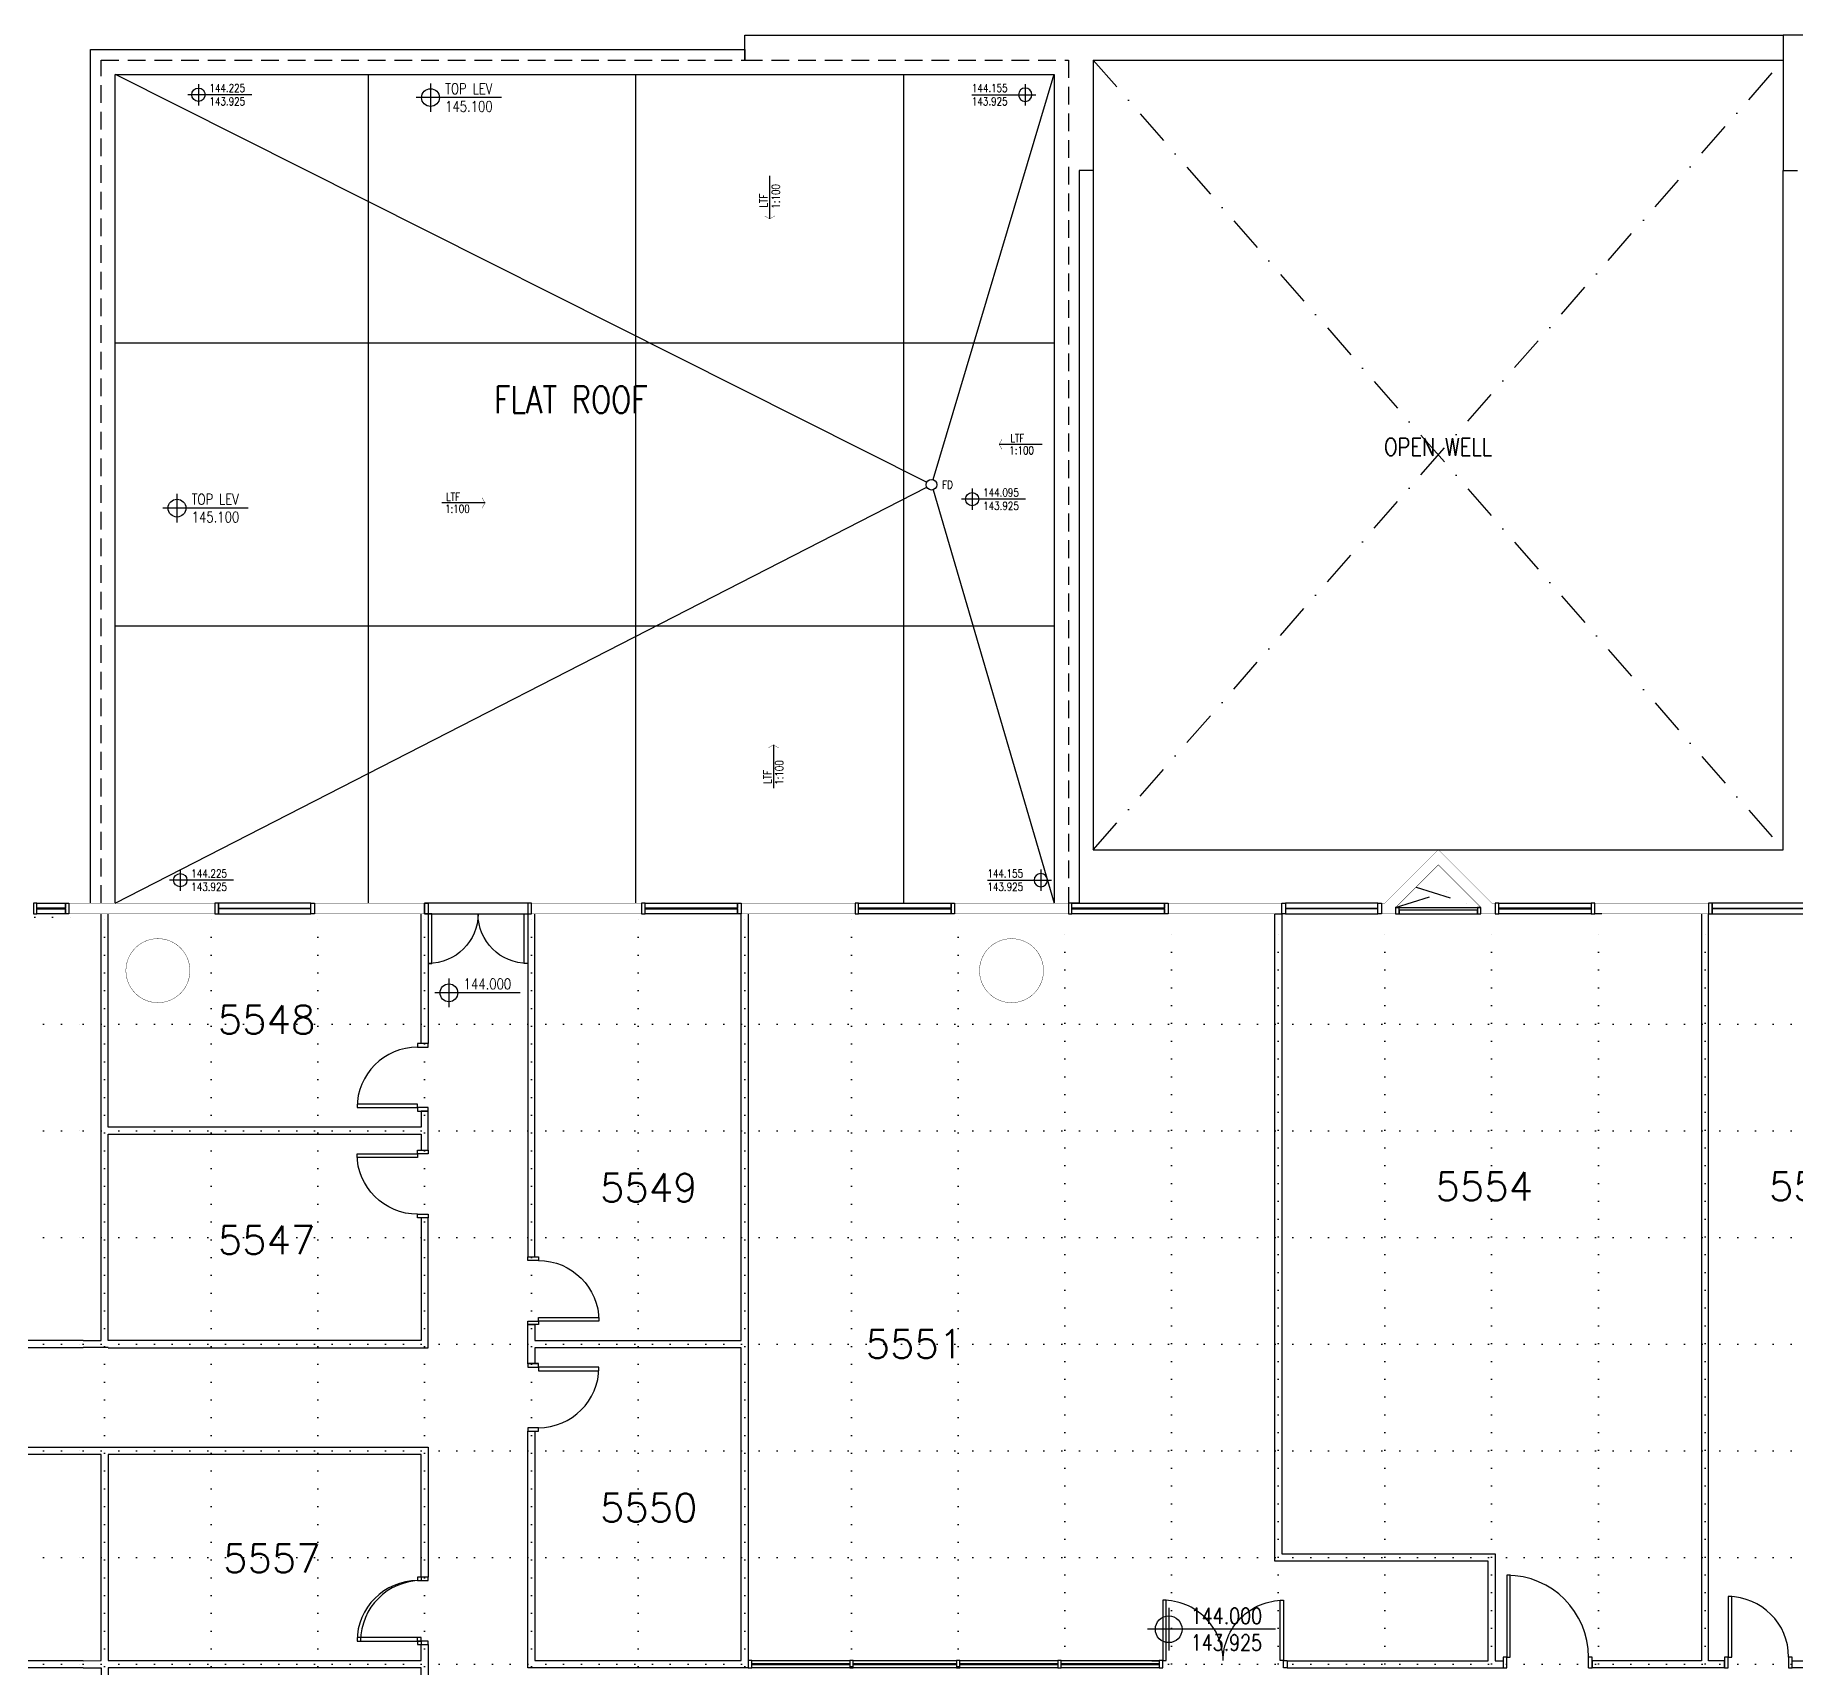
# Model space of a CAD drawing. Extents: x -68523 to 336700, y -113452 to 119396.
# Drawn here: x 160275 to 185026, y 21000 to 43950 of the extents above; entities that cross this region are included whole.
import ezdxf

# ---------------------------------------------------------------- set-up
doc = ezdxf.new("R2010")
doc.units = 0
doc.header["$LTSCALE"] = 1000
doc.header["$MEASUREMENT"] = 0
for name, pattern in [('S3144a$0$DASHDOT', [1, 0.5, -0.25, 0, -0.25]), ('S3144a$0$DOT', [0.25, 0, -0.25]), ('S3144a$0$HIDDEN', [0.375, 0.25, -0.125])]:
    doc.linetypes.add(name, pattern=pattern)
doc.layers.get('0').update_dxf_attribs({"linetype": 'CONTINUOUS'})
for name, color, linetype in [('S3144a$0$-8', 7, 'CONTINUOUS'), ('S3144a$0$17', 14, 'CONTINUOUS'), ('S3144a$0$20', 7, 'CONTINUOUS'), ('S3144a$0$23', 7, 'CONTINUOUS'), ('S3144a$0$25', 7, 'CONTINUOUS'), ('S3144a$0$30', 1, 'CONTINUOUS'), ('S3144a$0$35', 7, 'CONTINUOUS'), ('S3144a$0$4', 7, 'CONTINUOUS'), ('S3144a$0$45', 7, 'CONTINUOUS'), ('S3144a$0$48', 2, 'CONTINUOUS'), ('S3144a$0$6', 7, 'CONTINUOUS'), ('S3144a$0$7', 7, 'CONTINUOUS'), ('S3144a$0$ROOM-NO', 4, 'CONTINUOUS')]:
    doc.layers.add(name, color=color, linetype=linetype)
doc.styles.add('S3144a$0$STANDARD', font='SIMPLEX')

# ---------------------------------------------------------------- blocks, each defined once
blk = doc.blocks.new('S3144a$0$D950A')
at = {"layer": 'S3144a$0$30', "color": 14, "linetype": 'Continuous'}
for points in [[(0.05, 0.15), (0.1, 0.15), (0.1, 1), (0.05, 1)], [(0.05, 0.15), (0, 0.15), (0, 0), (0.05, 0)], [(0.95, 0.15), (0.9, 0.15), (0.9, 0), (0.95, 0)]]:
    blk.add_lwpolyline(points, close=True, dxfattribs=at)
blk.add_arc((0.05, 0.15), 0.85, 0, 90, dxfattribs=at)
blk = doc.blocks.new('S3144a$0$D1500A')
at = {"layer": 'S3144a$0$30', "linetype": 'Continuous'}
for points in [[(0.1, 0.15), (0.05, 0.15), (0.05, 0.85), (0.1, 0.85)], [(1.4, 0.15), (1.45, 0.15), (1.45, 0.85), (1.4, 0.85)], [(0, 0), (0.05, 0), (0.05, 0.15), (0, 0.15)], [(1.5, 0), (1.45, 0), (1.45, 0.15), (1.5, 0.15)]]:
    blk.add_lwpolyline(points, close=True, dxfattribs=at)
for centre, start, end in [((0.05, 0.15), 0, 90), ((1.450002, 0.15), 90, 180)]:
    blk.add_arc(centre, 0.700001, start, end, dxfattribs=at)
blk = doc.blocks.new('S3144a$0$LEVEL')
at = {"layer": 'S3144a$0$35', "linetype": 'Continuous'}
for p, q in [((0, 0.2), (0, -0.2)), ((1, 0), (-0.2, 0))]:
    blk.add_line(p, q, dxfattribs=at)
blk.add_circle((0, 0), 0.125, dxfattribs=at)
at = {"layer": 'S3144a$0$35', "linetype": 'Continuous', "style": 'S3144a$0$STANDARD', "width": 0.8}
for tag, p in [('TAG2', (0.2063, 0.05)), ('TAG1', (0.2063, -0.2))]:
    blk.add_attdef(tag, p, '', height=0.15, dxfattribs=at)
blk = doc.blocks.new('S3144a$0$LTFD')
at = {"layer": 'S3144a$0$45', "color": 4, "linetype": 'Continuous'}
blk.add_line((0, -0.6069), (0, 0), dxfattribs=at)
at = {"layer": 'S3144a$0$45', "color": 4, "linetype": 'Continuous', "const_width": 0.005}
blk.add_lwpolyline([(0.073, -0.5647), (0, -0.6069), (-0.0731, -0.5647)], dxfattribs=at)
at = {"layer": 'S3144a$0$45', "color": 4, "linetype": 'Continuous', "style": 'S3144a$0$STANDARD', "width": 0.8}
for s, p in [('1:100', (0.141, -0.4639)), ('LTF', (-0.0298, -0.4496))]:
    blk.add_text(s, height=0.1125, rotation=90, dxfattribs=at).set_placement(p)
blk = doc.blocks.new('S3144a$0$LTFU')
at = {"layer": 'S3144a$0$45', "color": 4, "linetype": 'Continuous'}
blk.add_line((0, 0.6069), (0, 0), dxfattribs=at)
at = {"layer": 'S3144a$0$45', "color": 4, "linetype": 'Continuous', "const_width": 0.005}
blk.add_lwpolyline([(-0.073, 0.5647), (0, 0.6069), (0.0731, 0.5647)], dxfattribs=at)
at = {"layer": 'S3144a$0$45', "color": 4, "linetype": 'Continuous', "style": 'S3144a$0$STANDARD', "width": 0.8}
for s, p in [('LTF', (-0.0288, 0.0588)), ('1:100', (0.1388, 0.0445))]:
    blk.add_text(s, height=0.1125, rotation=90, dxfattribs=at).set_placement(p)
blk = doc.blocks.new('S3144a$0$FD')
at = {"layer": 'S3144a$0$45', "linetype": 'Continuous'}
blk.add_circle((0, 0), 0.1, dxfattribs=at)
at = {"layer": 'S3144a$0$45', "linetype": 'Continuous', "style": 'S3144a$0$STANDARD', "width": 0.8}
blk.add_text('FD', height=0.15, dxfattribs=at).set_placement((0.2, -0.075))

msp = doc.modelspace()

# ---------------------------------------------------------------- linework, layer by layer
at = {"layer": 'S3144a$0$-8', "color": 9, "linetype": 'Continuous'}
for p, q in [((189750, 43950), (184850, 43950)), ((184850, 43950), (184850, 42050)), ((184850, 42050), (185050, 42050))]:
    msp.add_line(p, q, dxfattribs=at)
at = {"layer": 'S3144a$0$17', "color": 9, "linetype": 'Continuous'}
for p, q in [((177700, 31600.2), (177800, 31600.2)), ((182300, 31600.2), (182200, 31600.2))]:
    msp.add_line(p, q, dxfattribs=at)
at = {"layer": 'S3144a$0$17', "color": 14, "linetype": 'Continuous'}
for p, q in [((177700, 22500.1), (177700, 31600.1)), ((177800, 31600.1), (177800, 22600.1)), ((183700, 31600), (183700, 21099.8)), ((183800, 21100), (183800, 31600)), ((165650, 29774.9), (165650, 29724.9)), ((165800, 29774.9), (165650, 29774.9)), ((165650, 29724.9), (165800, 29724.9)), ((165800, 29724.9), (165800, 29774.9)), ((165650, 28924.9), (164800, 28924.9)), ((164800, 28874.9), (165650, 28874.9)), ((165650, 28874.9), (165650, 28924.9)), ((165650, 28874.9), (165650, 28824.9)), ((165800, 28874.9), (165650, 28874.9)), ((165650, 28824.9), (165800, 28824.9)), ((165800, 28824.9), (165800, 28874.9)), ((164800, 28174.9), (164800, 28224.9)), ((164800, 28224.9), (165650, 28224.9)), ((165650, 28224.9), (165650, 28274.9)), ((165650, 28274.9), (165800, 28274.9)), ((165800, 28224.9), (165650, 28224.9)), ((165650, 28224.9), (165650, 28174.9)), ((165800, 28274.9), (165800, 28224.9)), ((165650, 28174.9), (164800, 28174.9)), ((165650, 27324.9), (165650, 27374.9)), ((165650, 27374.9), (165800, 27374.9)), ((165800, 27324.9), (165650, 27324.9)), ((165800, 27374.9), (165800, 27324.9)), ((167200, 26724.7), (167200, 26774.7)), ((167200, 26774.7), (167350, 26774.7)), ((167350, 26774.7), (167350, 26724.7)), ((167350, 26724.7), (167200, 26724.7)), ((167200, 25824.7), (167200, 25874.7)), ((167200, 25874.7), (167350, 25874.7)), ((167350, 25824.7), (167200, 25824.7)), ((167350, 25874.7), (167350, 25924.7)), ((167350, 25924.7), (168200, 25924.7)), ((167350, 25874.7), (167350, 25824.7)), ((168200, 25874.7), (167350, 25874.7)), ((168200, 25924.7), (168200, 25874.7)), ((161300, 25500.1), (160950, 25500.1)), ((167350, 25275.1), (167200, 25275.1)), ((167200, 25275.1), (167200, 25225.1)), ((167350, 25225.1), (167350, 25275.1)), ((167200, 25225.1), (167350, 25225.1)), ((167350, 25225.1), (167350, 25175.1)), ((168200, 25225.1), (167350, 25225.1)), ((167350, 25175.1), (168200, 25175.1)), ((168200, 25175.1), (168200, 25225.1)), ((167350, 24375.1), (167200, 24375.1)), ((167200, 24375.1), (167200, 24325.1)), ((167200, 24325.1), (167350, 24325.1)), ((167350, 24325.1), (167350, 24375.1)), ((177800, 22600.1), (180800, 22600.1)), ((180800, 22600.1), (180800, 21100)), ((177800, 22500.1), (177700, 22500.1)), ((180700, 22500.1), (177700, 22500.1)), ((180700, 21099.9), (180700, 22500.1)), ((181012, 22300.1), (180962, 22300.1)), ((180962, 22300.1), (180962, 21150.1)), ((181012, 21150.1), (181012, 22300.1)), ((176175, 21950.1), (176125, 21950.1)), ((176125, 21950.1), (176125, 21100.1)), ((176175, 21100.1), (176175, 21950.1)), ((177775, 21100.1), (177775, 21950.1)), ((177775, 21950.1), (177825, 21950.1)), ((177825, 21950.1), (177825, 21100.1)), ((184125, 22000.1), (184075, 22000.1)), ((174700, 21100.1), (175025, 21100.1)), ((175975, 21099.9), (176075, 21099.9)), ((176125, 21100.1), (176175, 21100.1)), ((177825, 21100.1), (177775, 21100.1)), ((177825, 21100.1), (177875, 21100.1)), ((177825, 21000.3), (177825, 21100.1)), ((177875, 21100.1), (177875, 21000.3)), ((177875, 21100.1), (177875, 21000.1)), ((177875, 21099.9), (180700, 21099.9)), ((180800, 21100), (180912, 21100)), ((180962, 21150.1), (180912, 21150.1)), ((180912, 21150.1), (180912, 21000.1)), ((180912, 21100), (180912, 21000)), ((180962, 21000), (180962, 21150.1)), ((180962, 21150.1), (181012, 21150.1)), ((182112, 21000.1), (182112, 21150.1)), ((182162, 21150.1), (182112, 21150.1)), ((182162, 21000.1), (182162, 21150.1)), ((183700, 21099.8), (182162, 21098.4)), ((182162, 21098.4), (182162, 21000.1)), ((184025, 21100), (183800, 21100)), ((184025, 21000.1), (184025, 21100)), ((175025, 21000.1), (174700, 21000.1)), ((177875, 21000.3), (177825, 21000.3)), ((177875, 20999.9), (180912, 21000)), ((180912, 21000), (180962, 21000)), ((182112, 21000.1), (182162, 21000.1)), ((184025, 21000.1), (182162.1, 21000))]:
    msp.add_line(p, q, dxfattribs=at)
for points in [[(160950, 25600.1), (161200, 25600.1), (161200, 31600.1)], [(161300, 25500), (165800, 25499.9), (165800, 27324.9), (165700, 27324.9), (165700, 25599.9), (161300, 25600), (161300, 28500), (165700, 28499.9), (165700, 28274.9), (165800, 28274.9), (165800, 28824.9), (165700, 28824.9), (165700, 28599.9), (161300, 28600), (161300, 31600)], [(165800, 31600), (165800, 29774.9), (165700, 29774.9), (165700, 31600)], [(167200, 31600), (167200, 26774.7), (167300, 26774.7), (167300, 31600)], [(170300, 31600), (170300, 21000.1), (170200, 21000.1), (167200, 21000.1), (167200, 24325.1), (167300, 24325.1), (167300, 21100.1), (170200, 21100.1), (170200, 25499.9), (167300, 25499.9), (167300, 25275.1), (167200, 25275.1), (167200, 25824.7), (167300, 25824.7), (167300, 25599.9), (170200, 25599.9), (170200, 31600)], [(160950, 25600.1), (159475, 25600.1), (159475, 25500.1), (160950, 25500.1)], [(160950, 24000.1), (156800, 24000.2), (156800, 22275.2), (156700, 22275.2), (156700, 24000.2), (156700, 24100.2), (160950, 24100.1)], [(160950, 24100.1), (161300, 24100.1), (165800, 24100.2), (165800, 24000.2), (165800, 22275.2), (165700, 22275.2), (165700, 24000.2), (161300, 24000.1), (161300, 21100.1), (165700, 21100.2), (165700, 21325.2), (165800, 21325.2), (165800, 20775.2), (165700, 20775.2), (165700, 21000.2), (161300, 21000.1), (161299.9, 18000.1), (161200.1, 18000.1)], [(160950, 21100), (161200, 21100.1), (161200, 22500.1), (161200, 22600.1), (161200, 24000.1), (160950, 24000.1)], [(160950, 21000.1), (156800, 21000.2), (156800, 20775.2), (156700, 20775.2), (156700, 21325.2), (156800, 21325.2), (156800, 21100.2), (160950, 21100.1)], [(186825, 21000), (184975, 21000), (184975, 21100), (186800, 21100)], [(160950, 21000), (161200, 21000.1), (161199.9, 18000.1), (161200.1, 18000.1)]]:
    msp.add_lwpolyline(points, dxfattribs=at)
for points in [[(165700, 22275.2), (165700, 22225.2), (165800, 22225.2), (165800, 22275.2)], [(165700, 21375.2), (165700, 21425.2), (164850, 21425.2), (164850, 21375.2)], [(165700, 21375.2), (165700, 21325.2), (165800, 21325.2), (165800, 21375.2)], [(170350, 21000.1), (170350, 21100.1), (170300, 21100.1), (170300, 21000.1)], [(171725, 21100.1), (171725, 21055.1), (170350, 21055.1), (170350, 21100.1)], [(171725, 21045.1), (171725, 21000.1), (170350, 21000.1), (170350, 21045.1)], [(171775, 21000.1), (171775, 21100.1), (171725, 21100.1), (171725, 21000.1)], [(173225, 21100.1), (173225, 21055.1), (171775, 21055.1), (171775, 21100.1)], [(173225, 21045.1), (173225, 21000.1), (171775, 21000.1), (171775, 21045.1)], [(173275, 21000.1), (173275, 21100.1), (173225, 21100.1), (173225, 21000.1)], [(174650, 21100.1), (174650, 21055.1), (173275, 21055.1), (173275, 21100.1)], [(174650, 21045.1), (174650, 21000.1), (173275, 21000.1), (173275, 21045.1)], [(174700, 21000.1), (174700, 21100.1), (174650, 21100.1), (174650, 21000.1)], [(176075, 21100.1), (176075, 21055.1), (174700, 21055.1), (174700, 21100.1)], [(176075, 21045.1), (176075, 21000.1), (174700, 21000.1), (174700, 21045.1)], [(176125, 21000.1), (176125, 21100.1), (176075, 21100.1), (176075, 21000.1)]]:
    msp.add_lwpolyline(points, close=True, dxfattribs=at)
for centre, radius, start, end in [((180962, 21150.1), 1150, 0.00004, 90.00004), ((165700, 21375.2), 850, 90, 180)]:
    msp.add_arc(centre, radius, start, end, dxfattribs=at)
for centre, start_param, end_param in [((165650, 28874.9), 0.7853982, 2.3561945), ((167350, 25225.1), 3.9269908, 5.4977871), ((176125, 21100.1), 5.4977871, 7.0685835)]:
    msp.add_ellipse(centre, major_axis=(601, 601), ratio=1, start_param=start_param, end_param=end_param, dxfattribs=at)
at = {"layer": 'S3144a$0$17', "color": 14, "linetype": 'Continuous', "extrusion": (0, 0, -1)}
for centre, start_param, end_param in [((165650, 28224.9), 3.9269908, 5.4977871), ((167350, 25874.7), 0.7853982, 2.3561945), ((177825, 21100.1), 5.4977871, 7.0685835)]:
    msp.add_ellipse(centre, major_axis=(-601, 601), ratio=1, start_param=start_param, end_param=end_param, dxfattribs=at)
at = {"layer": 'S3144a$0$20', "color": 9, "linetype": 'S3144a$0$DASHDOT'}
for p, q in [((179400, 31687.9), (180312.5, 31975.4)), ((179687.7, 31975.6), (180600, 31687.9))]:
    msp.add_line(p, q, dxfattribs=at)
at = {"layer": 'S3144a$0$20', "color": 9, "linetype": 'Continuous', "const_width": 5}
for points in [[(179400, 31600), (179400, 31687.9), (180000, 32287.9), (180600, 31687.9), (180600, 31600), (180800, 31600), (180800, 31750), (180750, 31750), (180000, 32500), (179250, 31750), (179200, 31750), (179200, 31600)], [(160750.1, 31750.1), (162800.1, 31750.1), (162800.1, 31600.1), (160750.1, 31600.1)], [(164200.1, 31750.1), (165750, 31750.1), (165750, 31600.1), (164200.1, 31600.1)], [(167250, 31750.1), (168800.1, 31750.1), (168800.1, 31600.1), (167250, 31600.1)], [(171800.1, 31750.1), (170200.1, 31750.1), (170200.1, 31600.1), (171800.1, 31600.1)], [(174800.1, 31750.1), (173200.1, 31750.1), (173200.1, 31600.1), (174800.1, 31600.1)], [(177800.1, 31750.1), (176200.1, 31750.1), (176200.1, 31600.1), (177800.1, 31600.1)], [(182199.9, 31750.1), (183799.9, 31750.1), (183799.9, 31600.1), (182199.9, 31600.1)]]:
    msp.add_lwpolyline(points, close=True, dxfattribs=at)
at = {"layer": 'S3144a$0$23', "color": 9, "linetype": 'S3144a$0$DASHDOT'}
for p, q in [((175150, 32500), (184850, 43600)), ((175150, 43600), (184850, 32500))]:
    msp.add_line(p, q, dxfattribs=at)
at = {"layer": 'S3144a$0$23', "color": 9, "linetype": 'Continuous'}
msp.add_line((175150, 43600), (184850, 43600), dxfattribs=at)
for points in [[(161050.1, 31750.1), (161050.1, 43750), (170250, 43750), (170250, 43950), (184849.9, 43950), (184850, 43600), (184850, 43600), (184850, 42050)], [(175150, 43600), (175150, 42050), (174950, 42050), (174950, 31750), (174800, 31750)], [(161400.1, 31750.1), (161400.1, 43400), (174600, 43400), (174600, 31750)]]:
    msp.add_lwpolyline(points, dxfattribs=at)
at = {"layer": 'S3144a$0$23', "color": 9, "linetype": 'S3144a$0$HIDDEN'}
msp.add_lwpolyline([(161200.1, 31750.1), (161200.1, 43600), (170250, 43600), (170250, 43750), (170250, 43600), (174800, 43600), (174800, 31750)], dxfattribs=at)
at = {"layer": 'S3144a$0$23', "color": 9, "linetype": 'Continuous'}
for points in [[(160249.9, 31600.1), (160299.9, 31600.1), (160299.9, 31750.1), (160249.9, 31750.1)], [(160699.9, 31680.1), (160299.9, 31680.1), (160299.9, 31750.1), (160699.9, 31750.1)], [(160749.9, 31600.1), (160699.9, 31600.1), (160699.9, 31750.1), (160749.9, 31750.1)], [(162800.1, 31600.1), (162850.1, 31600.1), (162850.1, 31750.1), (162800.1, 31750.1)], [(162850.1, 31680.1), (164150.1, 31680.1), (164150.1, 31750.1), (162850.1, 31750.1)], [(164200.1, 31600.1), (164150.1, 31600.1), (164150.1, 31750.1), (164200.1, 31750.1)], [(168800.1, 31600.1), (168850.1, 31600.1), (168850.1, 31750.1), (168800.1, 31750.1)], [(170150.1, 31680.1), (168850.1, 31680.1), (168850.1, 31750.1), (170150.1, 31750.1)], [(170200.1, 31600.1), (170150.1, 31600.1), (170150.1, 31750.1), (170200.1, 31750.1)], [(171800.1, 31600.1), (171850.1, 31600.1), (171850.1, 31750.1), (171800.1, 31750.1)], [(173150.1, 31680.1), (171850.1, 31680.1), (171850.1, 31750.1), (173150.1, 31750.1)], [(173200.1, 31600.1), (173150.1, 31600.1), (173150.1, 31750.1), (173200.1, 31750.1)], [(174800.1, 31600.1), (174850.1, 31600.1), (174850.1, 31750.1), (174800.1, 31750.1)], [(176150.1, 31680.1), (174850.1, 31680.1), (174850.1, 31750.1), (176150.1, 31750.1)], [(176200.1, 31600.1), (176150.1, 31600.1), (176150.1, 31750.1), (176200.1, 31750.1)], [(177850.1, 31600.1), (177800.1, 31600.1), (177800.1, 31750.1), (177850.1, 31750.1)], [(177850.1, 31680), (179150, 31680), (179150, 31750), (177850.1, 31750)], [(179200, 31600), (179150, 31600), (179150, 31750), (179200, 31750)], [(180800, 31600), (180850, 31600), (180850, 31750), (180800, 31750)], [(182149.9, 31680.1), (180850, 31680), (180850, 31750), (182149.9, 31750.1)], [(182149.9, 31600.1), (182199.9, 31600.1), (182199.9, 31750.1), (182149.9, 31750.1)], [(183799.9, 31600.1), (183849.9, 31600.1), (183849.9, 31750.1), (183799.9, 31750.1)], [(183849.9, 31680.1), (185149.9, 31680.1), (185149.9, 31750.1), (183849.9, 31750.1)], [(160699.9, 31600.1), (160299.9, 31600.1), (160299.9, 31670.1), (160699.9, 31670.1)], [(162850.1, 31600.1), (164150.1, 31600.1), (164150.1, 31670.1), (162850.1, 31670.1)], [(170150.1, 31600.1), (168850.1, 31600.1), (168850.1, 31670.1), (170150.1, 31670.1)], [(173150.1, 31600.1), (171850.1, 31600.1), (171850.1, 31670.1), (173150.1, 31670.1)], [(176150.1, 31600.1), (174850.1, 31600.1), (174850.1, 31670.1), (176150.1, 31670.1)], [(177850.1, 31600), (179150, 31600), (179150, 31670), (177850.1, 31670)], [(182149.9, 31600.1), (180850, 31600), (180850, 31670), (182149.9, 31670.1)], [(183849.9, 31600.1), (185149.9, 31600.1), (185149.9, 31670.1), (183849.9, 31670.1)]]:
    msp.add_lwpolyline(points, close=True, dxfattribs=at)
at = {"layer": 'S3144a$0$25', "color": 9, "linetype": 'Continuous'}
msp.add_lwpolyline([(165750, 31600.1), (167250, 31600.1), (167250, 31750.1), (165750, 31750.1)], close=True, dxfattribs=at)
at = {"layer": 'S3144a$0$30', "color": 9, "linetype": 'Continuous'}
msp.add_line((179400, 31687.9), (180600, 31687.9), dxfattribs=at)
for points in [[(179400, 31600), (179450, 31600), (179450, 31687.9), (179400, 31687.9)], [(180550, 31600), (180600, 31600), (180600, 31687.9), (180550, 31687.9)], [(179450, 31600), (180550, 31600), (180550, 31650), (179450, 31650)]]:
    msp.add_lwpolyline(points, close=True, dxfattribs=at)
at = {"layer": 'S3144a$0$4', "linetype": 'S3144a$0$DOT'}
for p, q in [((113250, 31550), (160950, 31550)), ((113250, 31550), (160950, 31550)), ((161250, -18250), (161250, 31550)), ((161250, -18250), (161250, 31550)), ((162750, -18250), (162750, 31550)), ((162750, -18250), (162750, 31550)), ((164250, -18250), (164250, 31550)), ((164250, -18250), (164250, 31550)), ((165750, -18250), (165750, 31550)), ((165750, -18250), (165750, 31550)), ((167250, -18250), (167250, 31550)), ((167250, -18250), (167250, 31550)), ((168750, -18250), (168750, 31550)), ((168750, -18250), (168750, 31550)), ((170250, -18250), (170250, 31550)), ((170250, -18250), (170250, 31550)), ((171750, -18250), (171750, 31550)), ((171750, -18250), (171750, 31550)), ((173250, -18250), (173250, 31550)), ((173250, -18250), (173250, 31550)), ((174750, 6050), (174750, 31550)), ((174750, 6050), (174750, 31550)), ((176250, 6050), (176250, 31550)), ((176250, 6050), (176250, 31550)), ((177750, 6050), (177750, 31550)), ((177750, 6050), (177750, 31550)), ((179250, 6050), (179250, 31550)), ((179250, 6050), (179250, 31550)), ((180750, 6050), (180750, 31550)), ((180750, 6050), (180750, 31550)), ((182250, 6050), (182250, 31550)), ((182250, 6050), (182250, 31550)), ((183750, 6050), (183750, 31550)), ((183750, 6050), (183750, 31550)), ((54600, 30050), (160950, 30050)), ((54600, 30050), (160950, 30050)), ((160950, 30050), (186750, 30050)), ((160950, 30050), (186750, 30050)), ((54600, 28550), (160950, 28550)), ((54600, 28550), (160950, 28550)), ((160950, 28550), (186750, 28550)), ((160950, 28550), (186750, 28550)), ((54600, 27050), (160950, 27050)), ((54600, 27050), (160950, 27050)), ((160950, 27050), (186750, 27050)), ((160950, 27050), (186750, 27050)), ((54600, 25550), (160950, 25550)), ((54600, 25550), (160950, 25550)), ((160950, 25550), (186750, 25550)), ((160950, 25550), (186750, 25550)), ((54600, 24050), (160950, 24050)), ((54600, 24050), (160950, 24050)), ((160950, 24050), (186750, 24050)), ((160950, 24050), (186750, 24050)), ((54600, 22550), (160950, 22550)), ((54600, 22550), (160950, 22550)), ((160950, 22550), (186750, 22550)), ((160950, 22550), (186750, 22550)), ((54600, 21050), (160950, 21050)), ((54600, 21050), (160950, 21050)), ((160950, 21050), (186750, 21050)), ((160950, 21050), (186750, 21050))]:
    msp.add_line(p, q, dxfattribs=at)
at = {"layer": 'S3144a$0$45', "color": 9, "linetype": 'Continuous'}
for p, q in [((161400.1, 43400.2), (172807.5, 37666)), ((172898.4, 37703.7), (174600, 43400.2)), ((161400.1, 31750.1), (172807.5, 37596.8)), ((172898.4, 37559.1), (174600, 31750))]:
    msp.add_line(p, q, dxfattribs=at)
at = {"layer": 'S3144a$0$6', "color": 9, "linetype": 'Continuous', "const_width": 5}
for points in [[(162450, 30800, 1), (161550, 30800, 1)], [(174450, 30800, 1), (173550, 30800, 1)]]:
    msp.add_lwpolyline(points, format="xyb", close=True, dxfattribs=at)
at = {"layer": 'S3144a$0$6', "color": 2, "linetype": 'Continuous', "const_width": 5}
msp.add_lwpolyline([(174450, 30800, 1), (173550, 30800, 1)], format="xyb", close=True, dxfattribs=at)
at = {"layer": 'S3144a$0$7', "color": 9, "linetype": 'Continuous'}
for p, q in [((164960.4, 31750), (164960.4, 43400)), ((168720.6, 31750), (168720.6, 43400)), ((172480.8, 43400), (172480.8, 31750)), ((174600, 39620.8), (161400.1, 39620.8)), ((174600, 35641.6), (161400.1, 35641.6))]:
    msp.add_line(p, q, dxfattribs=at)
msp.add_lwpolyline([(175150, 42050), (175150, 32500), (184850, 32500), (184850, 42050)], dxfattribs=at)

# ---------------------------------------------------------------- block references
at = {"zscale": 1000}
for p, xscale, yscale, values in [((162569.6, 43113.7), 749.999, 749.999, {'TAG1': '143.925', 'TAG2': '144.225'}), ((173446.9, 37427.7), 749.999, 749.999, {'TAG1': '143.925', 'TAG2': '144.095'}), ((162314.6, 32071.7), 749.999, 749.999, {'TAG1': '143.925', 'TAG2': '144.225'}), ((176209.9, 21541.1), 1499.997, 1499.997, {'TAG1': '143.925', 'TAG2': '144.000'})]:
    msp.add_blockref('S3144a$0$LEVEL', p, dxfattribs=dict(at, xscale=xscale, yscale=yscale)).add_auto_attribs(values)
ref = msp.add_blockref('S3144a$0$LEVEL', (165831.8, 43073.5), dxfattribs=dict(xscale=999.9979999999999, yscale=999.9979999999999, zscale=1000))
ref.add_attrib('TAG1', '145.100', (166038.1, 42873.5), dxfattribs={"layer": 'S3144a$0$35', "color": 2, "linetype": 'Continuous', "height": 150, "style": 'S3144a$0$STANDARD', "width": 0.8})
ref.add_attrib('TAG2', 'TOP LEV', (166038.1, 43123.5), dxfattribs={"layer": 'S3144a$0$35', "color": 2, "linetype": 'Continuous', "height": 150, "style": 'S3144a$0$STANDARD', "width": 0.8})
ref = msp.add_blockref('S3144a$0$LEVEL', (174193.3, 43113.7), dxfattribs=dict(xscale=749.999, yscale=-749.999, zscale=1000, rotation=180))
ref.add_attrib('TAG1', '143.925', (173443.3, 42963.7), dxfattribs={"layer": 'S3144a$0$35', "linetype": 'Continuous', "height": 112.5, "style": 'S3144a$0$STANDARD', "width": 0.8})
ref.add_attrib('TAG2', '144.155', (173443.3, 43151.2), dxfattribs={"layer": 'S3144a$0$35', "linetype": 'Continuous', "height": 112.5, "style": 'S3144a$0$STANDARD', "width": 0.8})
at = {"color": 9, "zscale": 1000}
for name, p, xscale, yscale in [('S3144a$0$LTFD', (170600.8, 41974.8), 999.9979999999999, 999.9979999999999), ('S3144a$0$LTFD', (170600.8, 41974.8), 999.9979999999923, 999.9979999999923), ('S3144a$0$FD', (172875.1, 37631.4), 749.999, 749.999), ('S3144a$0$FD', (172875.1, 37631.4), 749.9990000000107, 749.9990000000107), ('S3144a$0$LTFU', (170652.7, 33366.8), 999.9979999999999, 999.9979999999999), ('S3144a$0$LTFU', (170652.7, 33366.8), 999.9979999999923, 999.9979999999923), ('S3144a$0$D1500A', (165750, 31750.1), 999.9979999999999, -999.9979999999999), ('S3144a$0$D1500A', (165750, 31750.1), 999.9979999999923, -999.9979999999996), ('S3144a$0$D950A', (184025, 21000.2), 999.9979999999999, 999.9979999999999)]:
    msp.add_blockref(name, p, dxfattribs=dict(at, xscale=xscale, yscale=yscale))
for name, p, xscale, yscale, rotation in [('S3144a$0$LTFD', (174432.3, 38198.8), 999.9979999999999, 999.9979999999999, 270), ('S3144a$0$LTFD', (174432.3, 38198.8), 999.9979999999996, 999.9979999999996, 270), ('S3144a$0$LTFU', (165991.9, 37375.2), 999.9979999999999, 999.9979999999999, 270), ('S3144a$0$LTFU', (165991.9, 37375.2), 999.9979999999996, 999.9979999999996, 270), ('S3144a$0$D950A', (165800, 28825), 999.9979999999999, 999.9979999999999, 90), ('S3144a$0$D950A', (165800, 28275), 999.9979999999999, -999.9979999999999, 270), ('S3144a$0$D950A', (167200, 25824.8), 999.9979999999999, -999.9979999999999, 90), ('S3144a$0$D950A', (167200, 25275.2), 999.9979999999999, 999.9979999999999, 270), ('S3144a$0$D950A', (165800, 21325.2), 999.9979999999999, 999.9979999999999, 90)]:
    msp.add_blockref(name, p, dxfattribs=dict(at, xscale=xscale, yscale=yscale, rotation=rotation))
ref = msp.add_blockref('S3144a$0$LEVEL', (162267.9, 37302.1), dxfattribs=dict(xscale=999.9979999999999, yscale=999.9979999999999, zscale=1000))
ref.add_attrib('TAG1', '145.100', (162474.2, 37102.1), dxfattribs={"layer": 'S3144a$0$35', "color": 2, "linetype": 'Continuous', "height": 150, "style": 'S3144a$0$STANDARD', "width": 0.8})
ref.add_attrib('TAG2', 'TOP LEV', (162474.2, 37352.1), dxfattribs={"layer": 'S3144a$0$35', "color": 2, "linetype": 'Continuous', "height": 150, "style": 'S3144a$0$STANDARD', "width": 0.8})
ref = msp.add_blockref('S3144a$0$LEVEL', (174411.6, 32071.8), dxfattribs=dict(xscale=749.999, yscale=-749.999, zscale=1000, rotation=180))
ref.add_attrib('TAG1', '143.925', (173661.6, 31921.8), dxfattribs={"layer": 'S3144a$0$35', "linetype": 'Continuous', "height": 112.5, "style": 'S3144a$0$STANDARD', "width": 0.8})
ref.add_attrib('TAG2', '144.155', (173661.6, 32109.3), dxfattribs={"layer": 'S3144a$0$35', "linetype": 'Continuous', "height": 112.5, "style": 'S3144a$0$STANDARD', "width": 0.8})
ref = msp.add_blockref('S3144a$0$LEVEL', (166091.4, 30488), dxfattribs=dict(xscale=999.9979999999999, yscale=999.9979999999999, zscale=1000))
ref.add_attrib('TAG2', '144.000', (166297.7, 30538), dxfattribs={"layer": 'S3144a$0$35', "linetype": 'Continuous', "height": 150, "style": 'S3144a$0$STANDARD', "width": 0.8})
at = {"layer": 'S3144a$0$17', "color": 14, "linetype": 'Continuous', "xscale": 999.9979999999999, "yscale": -999.9979999999999, "zscale": 1000, "rotation": 90}
msp.add_blockref('S3144a$0$D950A', (167200, 25824.7), dxfattribs=at)
at = {"layer": 'S3144a$0$17', "color": 14, "linetype": 'Continuous', "xscale": 999.9979999999999, "yscale": 999.9979999999999, "zscale": 1000}
msp.add_blockref('S3144a$0$D950A', (184025, 21000), dxfattribs=at)

# ---------------------------------------------------------------- texts
at = {"layer": 'S3144a$0$48', "color": 9, "linetype": 'Continuous', "style": 'S3144a$0$STANDARD', "width": 0.8}
for s, height, p in [('FLAT ROOF', 375, (166725.3, 38639.1)), ('OPEN WELL', 250, (179238.2, 38037.1))]:
    msp.add_text(s, height=height, dxfattribs=at).set_placement(p)
at = {"layer": 'S3144a$0$ROOM-NO', "char_height": 400, "width": 2900, "attachment_point": 5, "style": 'S3144a$0$STANDARD'}
for s, insert in [('5548', (163527.3, 30112.2)), ('5549', (168900, 27749.9)), ('5554', (180646.5, 27768)), ('5555', (185333.8, 27768)), ('5547', (163527.5, 27012.3)), ('5551', (172635.3, 25551)), ('5550', (168900, 23250.1)), ('5557', (163602.4, 22537.1))]:
    msp.add_mtext(s, dxfattribs=dict(at, insert=insert))

doc.saveas('drawing.dxf')
